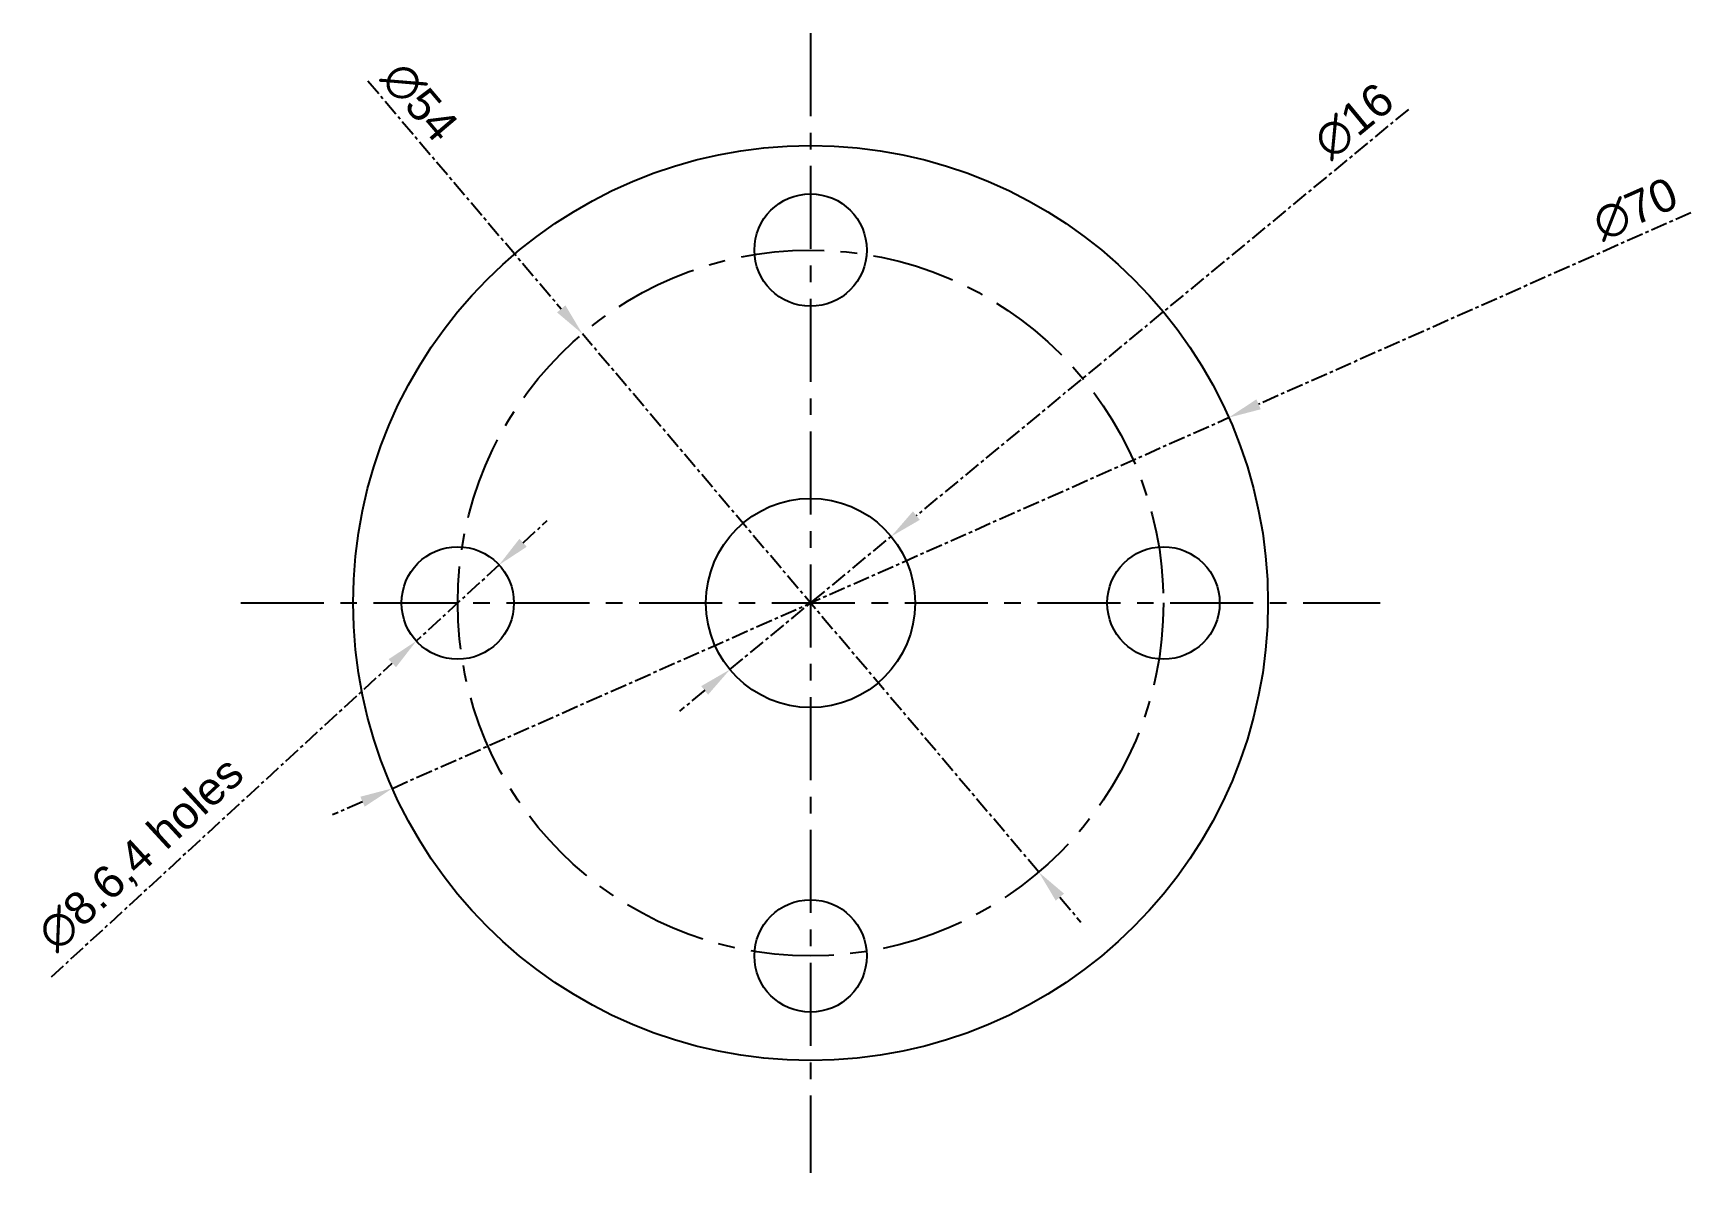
# Model space of a CAD drawing. Header units: millimetres. Extents: x 2592 to 2719, y 1505 to 1593.
import ezdxf

# ---------------------------------------------------------------- set-up
doc = ezdxf.new("R2010")
doc.units = ezdxf.units.MM
doc.header["$LTSCALE"] = 0.2
doc.linetypes.add('CENTER', pattern=[50.8, 31.75, -6.35, 6.35, -6.35])
doc.styles.get("Standard").update_dxf_attribs({"font": 'arial.ttf'})
doc.dimstyles.new('Copy of ISO-25', dxfattribs={"dimtxt": 2.5, "dimasz": 2.5, "dimexe": 1.25, "dimexo": 0.63, "dimtad": 1, "dimdec": 1, "dimdsep": 46, "dimtxsty": 'Standard', "dimcen": 2.5, "dimadec": 0, "dimazin": 0, "dimtfac": 1, "dimtdec": 1, "dimtmove": 0, "dimatfit": 3, "dimfxl": 1, "dimarcsym": 0})
doc.dimstyles.new('ISO-25', dxfattribs={"dimtxt": 2.5, "dimasz": 2.5, "dimexe": 1.25, "dimexo": 0.625, "dimtad": 1, "dimtxsty": 'Standard', "dimcen": 2.5, "dimadec": 0, "dimazin": 0, "dimtfac": 1, "dimtmove": 0, "dimatfit": 3, "dimfxl": 1, "dimarcsym": 0})

# ---------------------------------------------------------------- blocks, each defined once
blk = doc.blocks.new('*U2')
blk.add_circle((0, 0), 4.3)
blk = doc.blocks.new('*U3')
at = {"color": 0, "linetype": 'ByBlock', "lineweight": -2, "transparency": 16777216}
for p, rotation in [((2651.56, 1575.93), 90), ((2624.56, 1548.93), 180), ((2651.56, 1521.93), 270)]:
    blk.add_blockref('*U2', p, dxfattribs=dict(at, rotation=rotation))
blk.add_blockref('*U2', (2678.56, 1548.93), dxfattribs=at)
blk = doc.blocks.new('*D4')
at = {"color": 0, "linetype": 'CENTER', "lineweight": -2, "ltscale": 0.2, "transparency": 16777216}
for p, q in [((2697.3, 1586.69), (2659.65, 1555.61)), ((2645.39, 1543.84), (2657.73, 1554.02)), ((2643.46, 1542.25), (2641.53, 1540.65))]:
    blk.add_line(p, q, dxfattribs=at)
at = {"color": 0, "linetype": 'CENTER', "ltscale": 0.2, "transparency": 16777216}
for points in [[(2659.39, 1555.94), (2659.92, 1555.29), (2657.73, 1554.02)], [(2643.19, 1542.57), (2643.72, 1541.92), (2645.39, 1543.84)]]:
    blk.add_solid(points, dxfattribs=at)
at = {"layer": 'Defpoints', "color": 0, "linetype": 'CENTER', "ltscale": 0.2, "transparency": 16777216}
for p in [(2657.73, 1554.02), (2645.39, 1543.84)]:
    blk.add_point(p, dxfattribs=at)
at = {"color": 0, "linetype": 'CENTER', "ltscale": 0.2, "transparency": 16777216, "insert": (2693.13, 1585.8), "char_height": 2.5, "attachment_point": 5, "rotation": 39.5366}
blk.add_mtext('∅16', dxfattribs=at)
blk = doc.blocks.new('*D5')
at = {"color": 0, "linetype": 'CENTER', "lineweight": -2, "ltscale": 0.2, "transparency": 16777216}
for p, q in [((2718.92, 1578.79), (2685.84, 1564.13)), ((2619.56, 1534.75), (2683.55, 1563.11)), ((2617.27, 1533.73), (2614.99, 1532.72))]:
    blk.add_line(p, q, dxfattribs=at)
at = {"color": 0, "linetype": 'CENTER', "ltscale": 0.2, "transparency": 16777216}
for points in [[(2685.67, 1564.51), (2686.01, 1563.75), (2683.55, 1563.11)], [(2617.11, 1534.11), (2617.44, 1533.35), (2619.56, 1534.75)]]:
    blk.add_solid(points, dxfattribs=at)
at = {"layer": 'Defpoints', "color": 0, "linetype": 'CENTER', "ltscale": 0.2, "transparency": 16777216}
for p in [(2683.55, 1563.11), (2619.56, 1534.75)]:
    blk.add_point(p, dxfattribs=at)
at = {"color": 0, "linetype": 'CENTER', "ltscale": 0.2, "transparency": 16777216, "insert": (2714.67, 1579.06), "char_height": 2.5, "attachment_point": 5, "rotation": 23.9074}
blk.add_mtext('∅70', dxfattribs=at)
blk = doc.blocks.new('*D6')
at = {"color": 0, "linetype": 'CENTER', "lineweight": -2, "ltscale": 0.2, "transparency": 16777216}
for p, q in [((2617.69, 1588.87), (2632.48, 1571.43)), ((2669.02, 1528.34), (2634.1, 1569.52)), ((2670.63, 1526.43), (2672.25, 1524.52))]:
    blk.add_line(p, q, dxfattribs=at)
at = {"color": 0, "linetype": 'CENTER', "ltscale": 0.2, "transparency": 16777216}
for points in [[(2632.8, 1571.7), (2632.16, 1571.16), (2634.1, 1569.52)], [(2670.95, 1526.7), (2670.32, 1526.16), (2669.02, 1528.34)]]:
    blk.add_solid(points, dxfattribs=at)
at = {"layer": 'Defpoints', "color": 0, "linetype": 'CENTER', "ltscale": 0.2, "transparency": 16777216}
for p in [(2634.1, 1569.52), (2669.02, 1528.34)]:
    blk.add_point(p, dxfattribs=at)
at = {"color": 0, "linetype": 'CENTER', "ltscale": 0.2, "transparency": 16777216, "insert": (2621.64, 1587.27), "char_height": 2.5, "attachment_point": 5, "rotation": 310.295}
blk.add_mtext('∅54', dxfattribs=at)
blk = doc.blocks.new('*D8')
at = {"color": 0, "linetype": 'CENTER', "lineweight": -2, "ltscale": 0.2, "transparency": 16777216}
for p, q in [((2629.56, 1553.53), (2631.4, 1555.23)), ((2627.72, 1551.84), (2621.39, 1546.02)), ((2593.47, 1520.32), (2619.55, 1544.32))]:
    blk.add_line(p, q, dxfattribs=at)
at = {"color": 0, "linetype": 'CENTER', "ltscale": 0.2, "transparency": 16777216}
for points in [[(2629.28, 1553.84), (2629.84, 1553.23), (2627.72, 1551.84)], [(2619.27, 1544.63), (2619.84, 1544.02), (2621.39, 1546.02)]]:
    blk.add_solid(points, dxfattribs=at)
at = {"layer": 'Defpoints', "color": 0, "linetype": 'CENTER', "ltscale": 0.2, "transparency": 16777216}
for p in [(2627.72, 1551.84), (2621.39, 1546.02)]:
    blk.add_point(p, dxfattribs=at)
at = {"color": 0, "linetype": 'CENTER', "ltscale": 0.2, "transparency": 16777216, "insert": (2600.05, 1529.32), "char_height": 2.5, "attachment_point": 5, "rotation": 42.6234}
blk.add_mtext(' ∅8.6,4 holes', dxfattribs=at)

msp = doc.modelspace()

# ---------------------------------------------------------------- linework, layer by layer
at = {"linetype": 'CENTER'}
for p, q in [((2651.557, 1592.524), (2651.557, 1505.335)), ((2607.962, 1548.93), (2695.151, 1548.93))]:
    msp.add_line(p, q, dxfattribs=at)
for radius in [35, 8]:
    msp.add_circle((2651.557, 1548.93), radius)
msp.add_circle((2651.557, 1548.93), 27, dxfattribs=at)

# ---------------------------------------------------------------- block references
msp.add_blockref('*U3', (0, 0))

# ---------------------------------------------------------------- dimensions: what is measured, and where the dimension line sits
at = {"linetype": 'CENTER', "ltscale": 0.2}
for p1, p2, picture, middle in [((2669.018, 1528.336), (2634.095, 1569.523), '*D6', (2620.132, 1585.991)), ((2645.387, 1543.837), (2657.726, 1554.022), '*D4', (2694.388, 1584.283)), ((2619.56, 1534.746), (2683.554, 1563.114), '*D5', (2715.469, 1577.261))]:
    dim = msp.add_diameter_dim_2p(p1=p1, p2=p2, dimstyle='ISO-25', dxfattribs=at)
    dim.commit()
    dim.dimension.update_dxf_attribs({"geometry": picture, "text_midpoint": middle, "dimtype": 163})
dim = msp.add_diameter_dim_2p(p1=(2627.721, 1551.842), p2=(2621.393, 1546.018), text=' <>,4 holes', dimstyle='Copy of ISO-25', dxfattribs=at)
dim.commit()
dim.dimension.update_dxf_attribs({"geometry": '*D8', "text_midpoint": (2601.52, 1527.729), "dimtype": 163})

doc.saveas('drawing.dxf')
